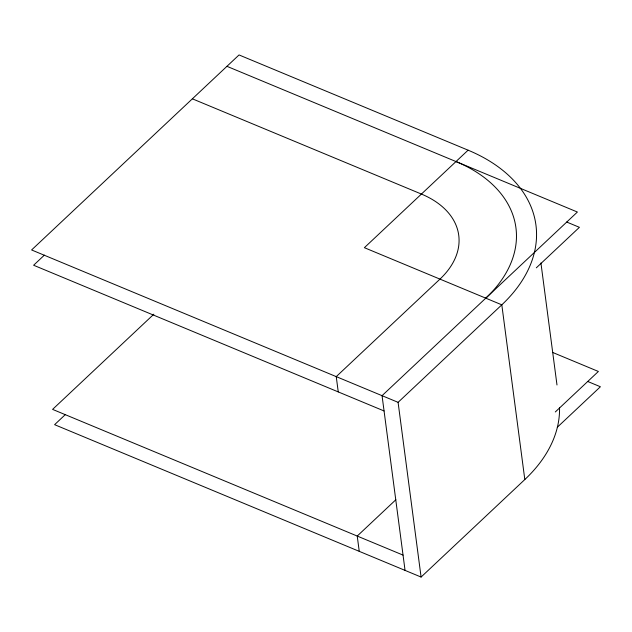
<?xml version="1.0" encoding="UTF-8"?>
<svg xmlns="http://www.w3.org/2000/svg" width="632" height="632" viewBox="0 0 632 632"><rect width="100%" height="100%" fill="white"/><g stroke="black" fill="none" stroke-linecap="round" stroke-linejoin="round"><path stroke-width="0.95" d="M44.382 255.123L33.614 265.243L384.066 410.958M153.853 314.191L52.59 409.386L403.042 555.101M65.373 414.553L54.605 424.672L421.086 577.056L524.813 479.546A173.042 111.69 -7.5 0 0 559.533 407.403M421.086 577.056L398.089 402.339L31.6 249.956L239.046 54.944L468.099 150.179L364.38 247.689L501.808 304.829L524.813 479.546M536.323 267.826L579.41 227.323L566.667 222.022M398.089 402.339L501.808 304.829A173.042 111.69 -7.5 0 0 468.099 150.179M395.861 499.738L357.23 536.054L359.245 551.341M555.299 411.969L598.386 371.466L552.874 352.538M557.306 427.256L600.4 386.752L587.657 381.452M226.943 66.321L577.395 212.036L382.052 395.672L405.057 570.388M192.373 98.821L421.426 194.064A95.171 61.43 -7.5 0 1 439.967 279.115L336.24 376.625L338.254 391.911M540.929 262.975L556.99 384.983M455.996 161.555A152.857 98.663 -7.5 0 1 485.779 298.162"/></g></svg>
